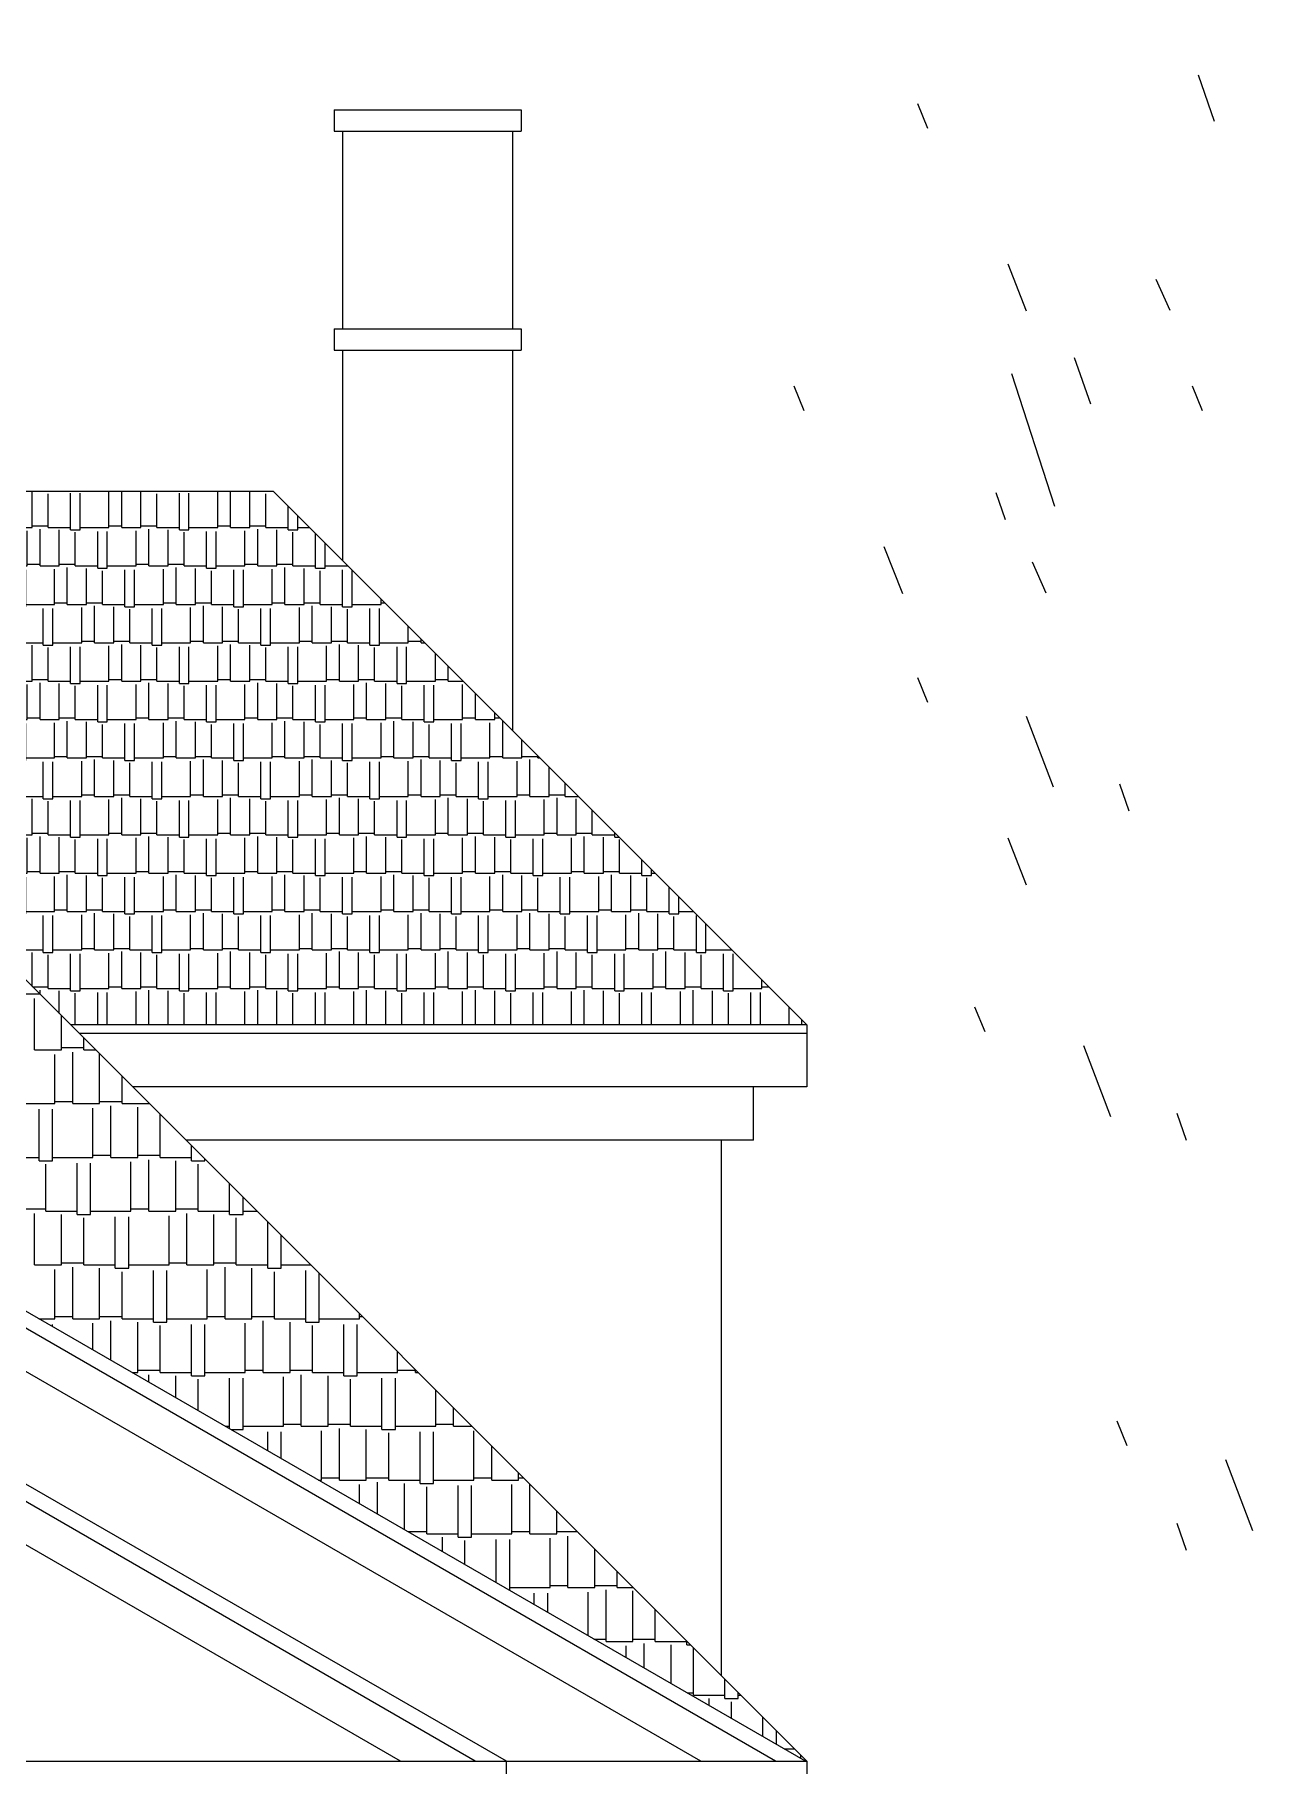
# Model space of a CAD drawing. Header units: millimetres. Extents: x 7 to 784, y -168 to 358.
# Drawn here: x 214.15 to 243.03, y 123.58 to 164.14 of the extents above; entities that cross this region are included whole.
import ezdxf

# ---------------------------------------------------------------- set-up
doc = ezdxf.new("R2010")
doc.units = ezdxf.units.MM
doc.layers.add('wall', color=5, linetype='Continuous')

msp = doc.modelspace()

# ---------------------------------------------------------------- hatches: boundary and pattern name
h = msp.add_hatch()
h.set_pattern_fill('AR-RSHKE', color=256, scale=0.075, style=0)
h.set_pattern_definition([(0, (1631.4393, 624.1896), (1.9125, 0.9), [0.45, -0.375, 0.525, -0.225, 0.675, -0.3]), (0, (1631.8893, 624.2271), (1.9125, 0.9), [0.375, -1.425, 0.3, -0.45]), (0, (1632.7893, 624.1334), (1.9125, 0.9), [0.225, -2.325]), (90, (1631.4393, 624.1896), (-0.6375, 0.9), [0.8625, -2.7375]), (90, (1631.8893, 624.1896), (-0.6375, 0.9), [0.84375, -2.75625]), (90, (1632.2643, 624.1896), (-0.6375, 0.9), [0.7875, -2.8125]), (90, (1632.7893, 624.13337), (-0.6375, 0.9), [0.8625, -2.7375]), (90, (1633.0143, 624.13337), (-0.6375, 0.9), [0.8625, -2.7375]), (90, (1633.6893, 624.1896), (-0.6375, 0.9), [0.825, -2.775])])
h.paths.add_polyline_path([(202.49419, 153.43301), (212.49419, 143.43301), (212.49419, 143.43301), (214.99419, 140.93301), (228.99419, 140.93301), (228.99419, 144.18301), (219.74419, 153.43301)])
h.paths.add_polyline_path([(232.24419, 140.93301), (228.99419, 144.18301), (228.99419, 140.93301)])

# ---------------------------------------------------------------- linework, layer by layer
for p, q in [((221.16919, 162.38175), (225.54833, 162.38175)), ((221.16919, 162.38175), (221.16919, 161.88175)), ((225.54833, 162.38175), (225.54833, 161.88175)), ((221.16919, 161.88175), (225.54833, 161.88175)), ((221.36919, 161.88175), (225.34833, 161.88175)), ((221.36919, 157.24488), (221.36919, 161.88175)), ((225.34833, 161.88175), (225.34833, 157.24488)), ((221.16919, 157.24488), (225.54833, 157.24488)), ((221.16919, 157.24488), (221.16919, 156.74488)), ((225.54833, 157.24488), (225.54833, 156.74488)), ((221.16919, 156.74488), (225.54833, 156.74488)), ((221.36919, 151.80801), (221.36919, 156.74488)), ((225.34833, 156.74488), (225.34833, 147.82887)), ((219.74419, 153.43301), (202.40696, 153.43301)), ((232.24419, 140.93301), (219.74419, 153.43301)), ((232.24419, 123.68301), (212.49419, 143.43301)), ((213.88681, 141.66212), (214.26509, 141.66212)), ((214.14931, 140.34962), (214.14931, 141.55712)), ((214.77931, 140.34962), (214.77931, 141.14789)), ((232.24419, 140.93301), (214.99419, 140.93301)), ((232.24419, 140.93301), (232.24419, 139.48301)), ((214.14931, 140.34962), (214.77931, 140.34962)), ((214.77931, 140.40212), (215.30431, 140.40212)), ((232.24419, 140.73301), (215.19419, 140.73301)), ((215.30431, 140.34962), (215.30431, 140.62289)), ((215.30431, 140.34962), (215.57759, 140.34962)), ((214.62181, 139.08962), (214.62181, 140.24462)), ((215.04181, 139.08962), (215.04181, 140.29712)), ((215.67181, 139.08962), (215.67181, 140.25539)), ((216.19681, 139.08962), (216.19681, 139.73039)), ((214.62181, 139.14212), (215.04181, 139.14212)), ((215.67181, 139.14212), (216.19681, 139.14212)), ((232.24419, 139.48301), (216.44419, 139.48301)), ((230.99419, 138.23301), (230.99419, 139.48301)), ((213.67681, 139.08962), (214.62181, 139.08962)), ((214.25431, 137.75087), (214.25431, 138.95837)), ((214.56931, 137.75087), (214.56931, 138.95837)), ((215.04181, 139.08962), (215.67181, 139.08962)), ((215.51431, 137.82962), (215.51431, 138.98462)), ((215.93431, 137.82962), (215.93431, 139.03712)), ((216.19681, 139.08962), (216.83759, 139.08962)), ((216.56431, 137.82962), (216.56431, 139.01087)), ((217.08931, 137.82962), (217.08931, 138.83789)), ((230.99419, 138.23301), (217.69419, 138.23301)), ((217.82431, 137.75087), (217.82431, 138.10289)), ((230.24419, 125.68301), (230.24419, 138.23301)), ((213.51931, 137.82962), (214.25431, 137.82962)), ((214.25431, 137.75087), (214.56931, 137.75087)), ((214.41181, 136.56962), (214.41181, 137.67212)), ((214.56931, 137.82962), (215.51431, 137.82962)), ((215.14681, 136.49087), (215.14681, 137.69837)), ((215.46181, 136.49087), (215.46181, 137.69837)), ((215.51431, 137.88212), (215.93431, 137.88212)), ((215.93431, 137.82962), (216.56431, 137.82962)), ((216.40681, 136.56962), (216.40681, 137.72462)), ((216.56431, 137.88212), (217.08931, 137.88212)), ((216.82681, 136.56962), (216.82681, 137.77712)), ((217.08931, 137.82962), (217.82431, 137.82962)), ((217.45681, 136.56962), (217.45681, 137.75087)), ((217.82431, 137.75087), (218.13931, 137.75087)), ((217.98181, 136.56962), (217.98181, 137.67212)), ((218.13931, 137.75087), (218.13931, 137.78789)), ((218.71681, 136.49087), (218.71681, 137.21039)), ((219.03181, 136.49087), (219.03181, 136.89539)), ((213.88681, 136.62212), (214.41181, 136.62212)), ((214.14931, 135.30962), (214.14931, 136.51712)), ((214.41181, 136.56962), (215.14681, 136.56962)), ((214.77931, 135.30962), (214.77931, 136.49087)), ((215.14681, 136.49087), (215.46181, 136.49087)), ((215.30431, 135.30962), (215.30431, 136.41212)), ((215.46181, 136.56962), (216.40681, 136.56962)), ((216.03931, 135.23087), (216.03931, 136.43837)), ((216.35431, 135.23087), (216.35431, 136.43837)), ((216.40681, 136.62212), (216.82681, 136.62212)), ((216.82681, 136.56962), (217.45681, 136.56962)), ((217.29931, 135.30962), (217.29931, 136.46462)), ((217.45681, 136.62212), (217.98181, 136.62212)), ((217.71931, 135.30962), (217.71931, 136.51712)), ((217.98181, 136.56962), (218.71681, 136.56962)), ((218.34931, 135.30962), (218.34931, 136.49087)), ((218.71681, 136.49087), (219.03181, 136.49087)), ((218.87431, 135.30962), (218.87431, 136.41212)), ((219.03181, 136.56962), (219.35759, 136.56962)), ((219.60931, 135.23087), (219.60931, 136.31789)), ((219.92431, 135.23087), (219.92431, 136.00289)), ((232.20669, 123.68301), (212.49419, 135.06403)), ((214.14931, 135.30962), (214.77931, 135.30962)), ((214.62181, 134.04962), (214.62181, 135.20462)), ((214.77931, 135.36212), (215.30431, 135.36212)), ((215.04181, 134.04962), (215.04181, 135.25712)), ((215.30431, 135.30962), (216.03931, 135.30962)), ((215.67181, 134.04962), (215.67181, 135.23087)), ((216.03931, 135.23087), (216.35431, 135.23087)), ((216.19681, 134.04962), (216.19681, 135.15212)), ((216.35431, 135.30962), (217.29931, 135.30962)), ((216.93181, 133.97087), (216.93181, 135.17837)), ((217.24681, 133.97087), (217.24681, 135.17837)), ((217.29931, 135.36212), (217.71931, 135.36212)), ((217.71931, 135.30962), (218.34931, 135.30962)), ((218.19181, 134.04962), (218.19181, 135.20462)), ((218.34931, 135.36212), (218.87431, 135.36212)), ((218.61181, 134.04962), (218.61181, 135.25712)), ((218.87431, 135.30962), (219.60931, 135.30962)), ((219.24181, 134.04962), (219.24181, 135.23087)), ((219.60931, 135.23087), (219.92431, 135.23087)), ((219.76681, 134.04962), (219.76681, 135.15212)), ((219.92431, 135.30962), (220.61759, 135.30962)), ((220.50181, 133.97087), (220.50181, 135.17837)), ((220.81681, 133.97087), (220.81681, 135.11039)), ((231.50669, 123.68301), (212.49419, 134.65989)), ((214.25121, 134.04962), (214.62181, 134.04962)), ((214.56931, 133.86596), (214.56931, 133.91837)), ((214.62181, 134.10212), (215.04181, 134.10212)), ((215.04181, 134.04962), (215.67181, 134.04962)), ((215.51431, 133.32036), (215.51431, 133.94462)), ((215.67181, 134.10212), (216.19681, 134.10212)), ((215.93431, 133.07787), (215.93431, 133.99712)), ((216.19681, 134.04962), (216.93181, 134.04962)), ((216.56431, 132.78962), (216.56431, 133.97087)), ((216.93181, 133.97087), (217.24681, 133.97087)), ((217.08931, 132.78962), (217.08931, 133.89212)), ((217.24681, 134.04962), (218.19181, 134.04962)), ((217.82431, 132.71087), (217.82431, 133.91837)), ((218.13931, 132.71087), (218.13931, 133.91837)), ((218.19181, 134.10212), (218.61181, 134.10212)), ((218.61181, 134.04962), (219.24181, 134.04962)), ((219.08431, 132.78962), (219.08431, 133.94462)), ((219.24181, 134.10212), (219.76681, 134.10212)), ((219.50431, 132.78962), (219.50431, 133.99712)), ((219.76681, 134.04962), (220.50181, 134.04962)), ((220.13431, 132.78962), (220.13431, 133.97087)), ((220.50181, 133.97087), (220.81681, 133.97087)), ((220.65931, 132.78962), (220.65931, 133.89212)), ((220.81681, 134.04962), (221.76181, 134.04962)), ((221.39431, 132.71087), (221.39431, 133.91837)), ((221.70931, 132.71087), (221.70931, 133.91837)), ((221.76181, 134.04962), (221.76181, 134.16539)), ((221.76181, 134.10212), (221.82509, 134.10212)), ((229.75669, 123.68301), (212.49419, 133.64952)), ((222.65431, 132.78962), (222.65431, 133.27289)), ((216.43359, 132.78962), (216.56431, 132.78962)), ((216.56431, 132.84212), (217.08931, 132.84212)), ((216.82681, 132.56259), (216.82681, 132.73712)), ((217.08931, 132.78962), (217.82431, 132.78962)), ((217.45681, 132.19886), (217.45681, 132.71087)), ((217.82431, 132.71087), (218.13931, 132.71087)), ((217.98181, 131.89575), (217.98181, 132.63212)), ((218.13931, 132.78962), (219.08431, 132.78962)), ((218.71681, 131.4714), (218.71681, 132.65837)), ((219.03181, 131.45087), (219.03181, 132.65837)), ((219.08431, 132.84212), (219.50431, 132.84212)), ((219.50431, 132.78962), (220.13431, 132.78962)), ((219.97681, 131.52962), (219.97681, 132.68462)), ((220.13431, 132.84212), (220.65931, 132.84212)), ((220.39681, 131.52962), (220.39681, 132.73712)), ((220.65931, 132.78962), (221.39431, 132.78962)), ((221.02681, 131.52962), (221.02681, 132.71087)), ((221.39431, 132.71087), (221.70931, 132.71087)), ((221.55181, 131.52962), (221.55181, 132.63212)), ((221.70931, 132.78962), (222.65431, 132.78962)), ((222.28681, 131.45087), (222.28681, 132.65837)), ((222.60181, 131.45087), (222.60181, 132.65837)), ((222.65431, 132.84212), (223.07431, 132.84212)), ((223.07431, 132.78962), (223.07431, 132.85289)), ((223.07431, 132.78962), (223.13759, 132.78962)), ((223.54681, 131.52962), (223.54681, 132.38039)), ((223.96681, 131.52962), (223.96681, 131.96039)), ((218.61597, 131.52962), (218.71681, 131.52962)), ((218.75237, 131.45087), (219.03181, 131.45087)), ((219.03181, 131.52962), (219.97681, 131.52962)), ((219.97681, 131.58212), (220.39681, 131.58212)), ((220.39681, 131.52962), (221.02681, 131.52962)), ((220.86931, 130.26962), (220.86931, 131.42462)), ((221.02681, 131.58212), (221.55181, 131.58212)), ((221.28931, 130.26962), (221.28931, 131.47712)), ((221.55181, 131.52962), (222.28681, 131.52962)), ((221.91931, 130.26962), (221.91931, 131.45087)), ((222.28681, 131.45087), (222.60181, 131.45087)), ((222.60181, 131.52962), (223.54681, 131.52962)), ((223.54681, 131.58212), (223.96681, 131.58212)), ((223.96681, 131.52962), (224.39759, 131.52962)), ((224.43931, 130.26962), (224.43931, 131.42462)), ((219.60931, 130.95611), (219.60931, 131.39837)), ((219.92431, 130.77425), (219.92431, 131.39837)), ((222.44431, 130.26962), (222.44431, 131.37212)), ((223.17931, 130.19087), (223.17931, 131.39837)), ((223.49431, 130.19087), (223.49431, 131.39837)), ((224.85931, 130.26962), (224.85931, 131.06789)), ((225.20669, 123.68301), (212.49419, 131.00269)), ((224.47224, 123.68301), (212.49419, 130.59854)), ((220.79836, 130.26962), (220.86931, 130.26962)), ((220.86931, 130.32212), (221.28931, 130.32212)), ((221.28931, 130.26962), (221.91931, 130.26962)), ((221.91931, 130.32212), (222.44431, 130.32212)), ((222.18181, 129.47088), (222.18181, 130.21712)), ((222.44431, 130.26962), (223.17931, 130.26962)), ((223.49431, 130.26962), (224.43931, 130.26962)), ((224.43931, 130.32212), (224.85931, 130.32212)), ((224.85931, 130.26962), (225.48931, 130.26962)), ((225.48931, 130.26962), (225.48931, 130.43789)), ((225.48931, 130.32212), (225.60509, 130.32212)), ((221.76181, 129.71337), (221.76181, 130.16462)), ((222.81181, 129.10715), (222.81181, 130.19087)), ((223.17931, 130.19087), (223.49431, 130.19087)), ((223.33681, 129.00962), (223.33681, 130.11212)), ((224.07181, 128.93087), (224.07181, 130.13837)), ((224.38681, 128.93087), (224.38681, 130.13837)), ((225.33181, 129.00962), (225.33181, 130.16462)), ((225.75181, 129.00962), (225.75181, 130.17539)), ((222.72224, 123.68301), (212.49419, 129.58818)), ((226.38181, 129.00962), (226.38181, 129.54539)), ((222.88981, 129.06212), (223.33681, 129.06212)), ((223.33681, 129.00962), (224.07181, 129.00962)), ((224.38681, 129.00962), (225.33181, 129.00962)), ((225.33181, 129.06212), (225.75181, 129.06212)), ((225.75181, 129.00962), (226.38181, 129.00962)), ((226.38181, 129.06212), (226.86509, 129.06212)), ((226.90681, 129.00962), (226.90681, 129.02039)), ((226.90681, 129.00962), (226.91759, 129.00962)), ((223.07431, 128.95559), (223.07431, 128.95712)), ((223.70431, 128.59186), (223.70431, 128.93087)), ((224.07181, 128.93087), (224.38681, 128.93087)), ((224.22931, 128.28875), (224.22931, 128.85212)), ((224.96431, 127.8644), (224.96431, 128.87837)), ((225.27931, 127.68254), (225.27931, 128.87837)), ((226.22431, 127.74962), (226.22431, 128.90462)), ((226.64431, 127.74962), (226.64431, 128.95712)), ((227.27431, 127.74962), (227.27431, 128.65289)), ((226.22431, 127.80212), (226.64431, 127.80212)), ((227.27431, 127.80212), (227.79931, 127.80212)), ((227.79931, 127.74962), (227.79931, 128.12789)), ((225.27931, 127.74962), (226.22431, 127.74962)), ((225.85681, 127.34912), (225.85681, 127.61837)), ((226.17181, 127.16725), (226.17181, 127.61837)), ((226.64431, 127.74962), (227.27431, 127.74962)), ((227.11681, 126.62165), (227.11681, 127.64462)), ((227.53681, 126.48962), (227.53681, 127.69712)), ((227.79931, 127.74962), (228.17759, 127.74962)), ((228.69181, 126.48962), (228.69181, 127.23539)), ((227.25458, 126.54212), (227.53681, 126.54212)), ((228.16681, 126.54212), (228.69181, 126.54212)), ((227.53681, 126.48962), (228.16681, 126.48962)), ((228.42931, 125.86388), (228.42931, 126.43712)), ((228.69181, 126.48962), (228.99419, 126.48962)), ((228.99419, 126.48962), (229.42681, 126.48962)), ((229.05931, 125.50015), (229.05931, 126.41087)), ((229.42681, 126.41087), (229.42681, 126.50039)), ((229.42681, 126.41087), (229.51634, 126.41087)), ((229.58431, 125.22962), (229.58431, 126.33212)), ((230.31931, 125.15087), (230.31931, 125.60789)), ((229.43696, 125.28212), (229.58431, 125.28212)), ((229.58431, 125.22962), (230.31931, 125.22962)), ((229.95181, 124.98487), (229.95181, 125.15087)), ((230.31931, 125.15087), (230.63431, 125.15087)), ((230.47681, 124.68176), (230.47681, 125.07212)), ((230.63431, 125.15087), (230.63431, 125.29289)), ((230.63431, 125.22962), (230.69759, 125.22962)), ((231.21181, 124.25741), (231.21181, 124.71539)), ((231.52681, 124.07554), (231.52681, 124.40039)), ((231.71028, 123.96962), (231.95759, 123.96962)), ((232.10431, 123.74212), (232.10431, 123.82289)), ((194.59931, 123.68301), (232.24419, 123.68301)), ((225.20669, 122.23301), (225.20669, 123.68301)), ((232.24419, 123.68301), (232.24419, 122.23301)), ((232.24419, 123.68301), (232.24419, 123.68301))]:
    msp.add_line(p, q)
at = {"color": 0}
msp.add_arc((223.31744, 157.44221), 97.37766, 305.9270425, 305.9270425, dxfattribs=at)
at = {"layer": 'wall'}
for p, q in [((241.40591, 163.19606), (241.78547, 162.11161)), ((234.83312, 162.53014), (235.06809, 161.94951)), ((236.9478, 158.76845), (237.38158, 157.66593)), ((240.41805, 158.40697), (240.74338, 157.684)), ((238.50616, 156.576), (238.88572, 155.49155)), ((237.03538, 156.20322), (238.04188, 153.0922)), ((231.93338, 155.91008), (232.16834, 155.32945)), ((241.26643, 155.91008), (241.5014, 155.32945)), ((236.66881, 153.41358), (236.8857, 152.78099)), ((234.04805, 152.14839), (234.48183, 151.04586)), ((237.5183, 151.78691), (237.84363, 151.06394)), ((234.83312, 149.07956), (235.06809, 148.49893)), ((237.38158, 148.17359), (238.01418, 146.51077)), ((239.56856, 146.58306), (239.78545, 145.95047)), ((236.9478, 145.31787), (237.38158, 144.21535)), ((236.1734, 141.36056), (236.40837, 140.77992)), ((238.72186, 140.45459), (239.35446, 138.79176)), ((240.90884, 138.86406), (241.12573, 138.23146)), ((239.50049, 131.65654), (239.73546, 131.07591)), ((242.04895, 130.75058), (242.68155, 129.08775)), ((240.90884, 129.26143), (241.12573, 128.62883))]:
    msp.add_line(p, q, dxfattribs=at)
at = {"layer": 'wall', "color": 0}
for p, q in [((228.16681, 126.48962), (228.16681, 127.67087)), ((228.00931, 126.10637), (228.00931, 126.38462))]:
    msp.add_line(p, q, dxfattribs=at)

doc.saveas('drawing.dxf')
